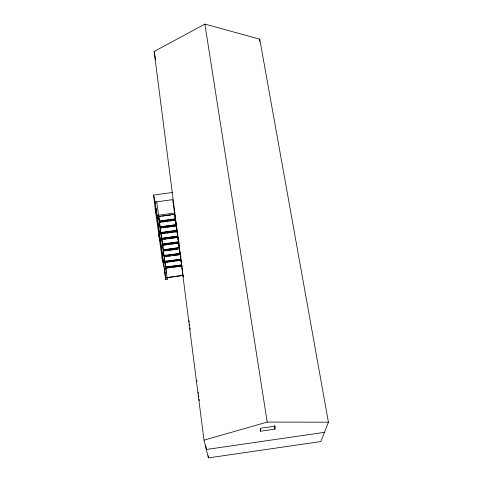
<?xml version="1.0" encoding="UTF-8"?>
<svg xmlns="http://www.w3.org/2000/svg" width="482" height="482" viewBox="0 0 482 482"><rect width="100%" height="100%" fill="white"/><g stroke="black" fill="none" stroke-linecap="round" stroke-linejoin="round"><path stroke-width="0.72" d="M259.702 41.374L259.744 39.163L204.874 24.1L154.156 51.466L204 440.15L208.429 457.9L320.867 441.548L328.423 422.178L259.744 39.163M260.425 431.203L260.587 428.251L275.306 426.13L274.921 429.113L260.425 431.203L260.105 429.076M204 440.15L267.209 422.093L328.423 422.178M324.458 432.354L206.326 449.477L205.844 445.748M163.946 255.574L180.045 253.496L163.946 255.574L163.392 250.893L179.449 248.826M164.748 261.322L180.846 259.238L164.79 261.497L164.193 256.629L180.244 254.55L172.243 255.677M167.146 256.394L164.193 256.629M168.604 256.189L170.785 255.882M165.555 267.076L181.648 264.98L165.555 267.076L164.995 262.365L181.009 260.105M165.76 262.431L167.947 262.124M169.399 261.919L174.496 261.202M175.948 260.997L178.135 260.69M179.587 260.485L181.045 260.28M181.515 264.088L172.689 199.65L155.144 202.054L165.712 279.464L167.314 279.235L165.796 268.094L181.841 266.004L173.11 267.239M171.652 267.444L165.796 268.094M164.748 273.053L166.356 272.824L156.74 201.838M165.308 277.807L183.027 275.294M166.959 277.746L183.058 275.463L183.341 276.957L183.16 275.547M159.934 226.805L176.044 224.763L159.976 226.992L159.391 222.202L175.454 220.178L173.273 220.479M176.219 225.715L176.846 230.51L160.777 232.746L160.193 227.944L176.255 225.907M161.687 227.926L160.193 227.944M163.145 227.727L165.332 227.426M166.79 227.221L175.526 226.01M160.735 232.559L176.81 230.324M177.021 231.45L177.647 236.258L161.578 238.5L160.988 233.68L177.051 231.637M165.404 233.258L160.988 233.68M166.856 233.053L172.683 232.246M174.141 232.041L176.328 231.74M161.536 238.313L177.611 236.072M177.816 237.18L178.448 242.006L162.386 244.247L161.789 239.415L177.852 237.367M164.019 239.295L166.2 238.994M167.658 238.789L176.394 237.572M162.344 244.067L178.412 241.819M178.617 242.916L179.244 247.748L163.187 250.001L162.591 245.157L178.647 243.097L175.008 243.603M166.272 244.826L162.591 245.157M167.73 244.621L169.911 244.32M171.369 244.115L173.556 243.808M163.145 249.821L179.214 247.567M164.892 250.863L167.073 250.562M168.531 250.357L177.268 249.128M174.406 213.074L156.716 215.514L155.162 208.688L153.577 195.071L172.309 192.505M174.623 214.249L175.243 219.015L159.174 221.238L158.59 216.46L174.623 214.249L172.472 214.743M160.819 216.352L158.59 216.46M162.271 216.153L164.458 215.852M165.916 215.653L171.014 214.948M159.132 221.045L175.207 218.822M160.892 222.19L159.391 222.202M162.344 221.991L168.17 221.184M169.628 220.985L171.815 220.678M162.018 257.834L163.464 263.847M163.543 264.413L162.103 258.412L155.162 208.688M158.795 234.728L160.289 241.121M158.879 235.349L160.373 241.729M153.577 195.071L155.439 203.386M154.156 51.466L155.487 59.449M274.354 425.576L274.921 429.113M204.874 24.1L267.209 422.093M158.861 217.828L159.072 219.316M159.277 220.798L159.488 222.286M160.108 226.745L160.422 228.974M160.94 232.692L161.145 234.18M161.765 238.638L161.976 240.12M162.494 243.838L162.91 246.814M164.151 255.731L164.362 257.219M164.88 260.931L165.296 263.907M165.706 266.877L165.916 268.366M157.054 216.563L157.367 218.792M157.572 220.28L158.301 225.48M158.506 226.968L159.753 235.885M159.958 237.373L160.271 239.602M160.476 241.09L161.205 246.29M161.41 247.778L162.657 256.701M162.862 258.183L163.591 263.389M163.796 264.877L164.109 267.106M164.314 268.588L165.712 279.464M175.273 218.587L175.478 220.075M176.924 230.468L177.135 231.956M177.653 235.668L177.858 237.15M179.304 247.549L179.515 249.031M180.135 253.484L180.34 254.972M181.684 264.624L181.895 266.106M181.618 264.805L181.913 266.962M182.118 268.396L182.413 270.553L182.154 268.528M208.14 455.665L208.429 457.9M178.9 241.753L179.087 243.217M179.37 245.404L179.557 246.862M180.304 252.695L180.491 254.153M180.774 256.34L180.961 257.798M189.04 320.681L189.227 322.157M189.51 324.368L189.703 325.844M189.986 328.061L190.173 329.537M196.704 380.346L196.891 381.798M198.198 391.974L198.385 393.426M198.662 395.608L198.849 397.06M199.126 399.241L199.313 400.693M181.81 265.835L181.985 267.185M182.588 271.908L182.937 274.62M181.099 260.78L181.443 263.461M175.418 219.985L176.008 224.576M174.46 212.664L174.647 214.135M167.061 277.108L167.314 279.235M158.482 214.87L158.656 216.34M158.789 217.966L158.94 219.274M156.108 208.465L156.367 210.676M156.626 212.881L156.885 215.093"/></g></svg>
